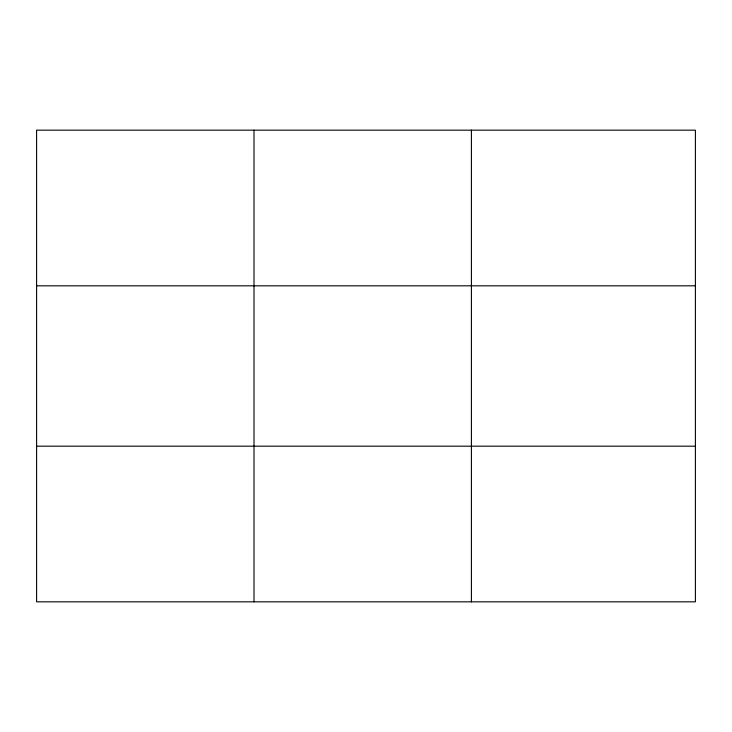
<?xml version="1.0" encoding="UTF-8"?>
<svg xmlns="http://www.w3.org/2000/svg" width="732" height="732" viewBox="0 0 732 732"><rect width="100%" height="100%" fill="white"/><g stroke="black" fill="none" stroke-linecap="round" stroke-linejoin="round"><path stroke-width="1.1" d="M254.004 601.832L254.004 130.168M471.408 601.832L471.408 130.168M695.4 446.181L695.4 601.832L36.6 601.832L36.6 130.168L695.4 130.168L695.4 446.181L36.6 446.181M36.6 285.819L695.4 285.819"/></g></svg>
